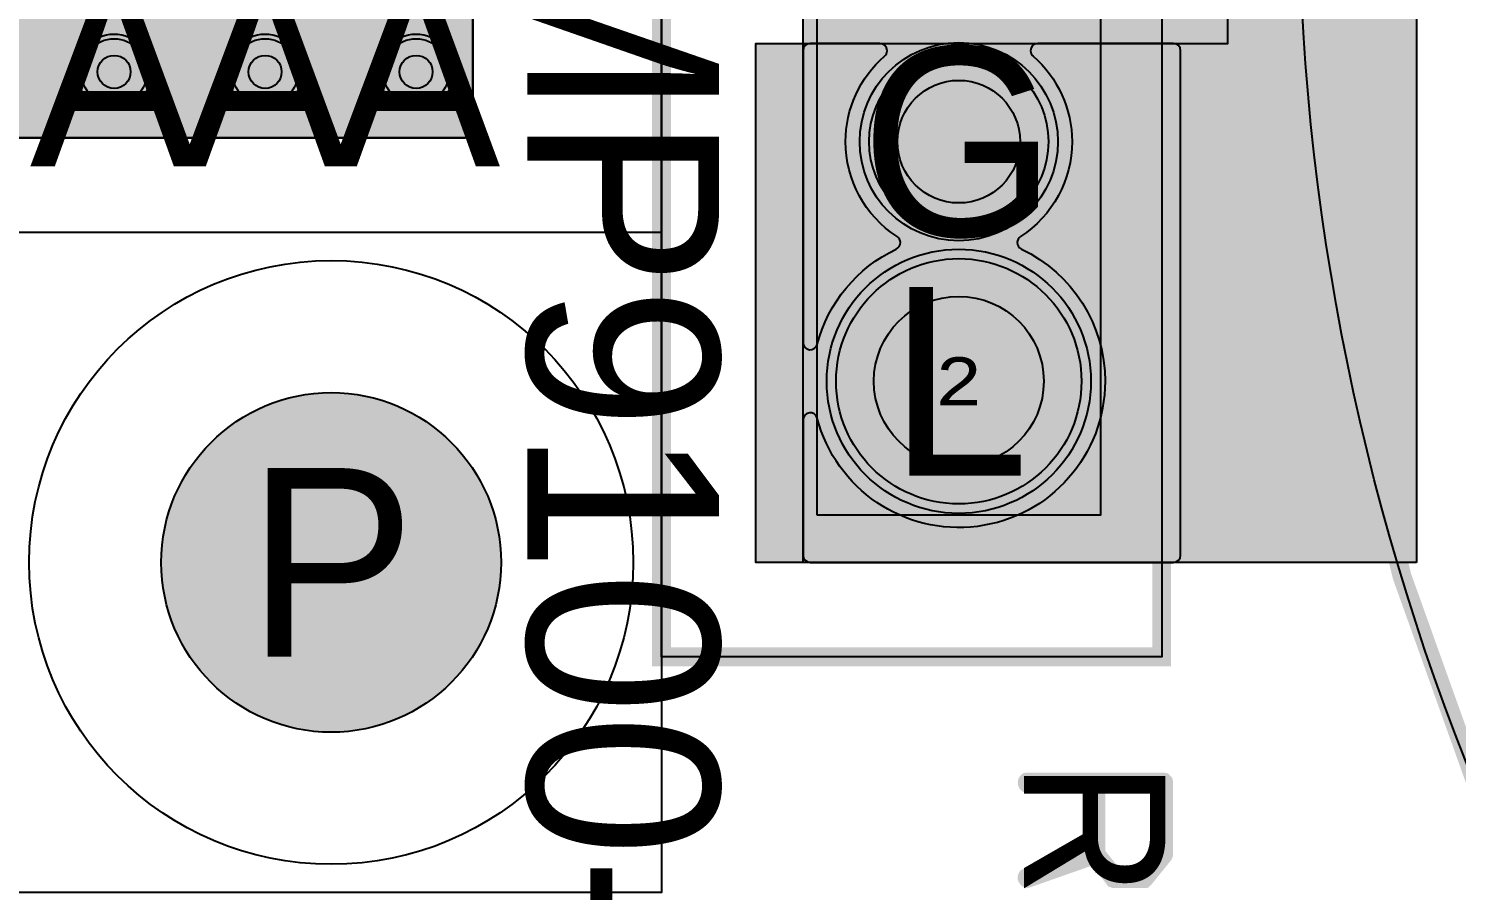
# Model space of a CAD drawing. Extents: x -28 to 199, y -61 to 255.
# Drawn here: x 104.79 to 119.92, y 17.02 to 26.16 of the extents above; entities that cross this region are included whole.
import ezdxf
from ezdxf.enums import TextEntityAlignment as Align

# ---------------------------------------------------------------- set-up
doc = ezdxf.new("R2010")
doc.units = 0
doc.header["$MEASUREMENT"] = 0
for name, color, linetype in [('ASSEMBLY_OUTLINES_TOP', 102, 'CONTINUOUS'), ('ASSEMBLY_PART_NUMBERS_TOP', 102, 'CONTINUOUS'), ('DRILL_DRAWING', 21, 'CONTINUOUS'), ('GENERATED_SILKSCREEN_TOP', 140, 'CONTINUOUS'), ('MOUNTING_HOLE_PADS_LAYER14', 150, 'CONTINUOUS'), ('MOUNTING_HOLE_PADS_LAYER17', 10, 'CONTINUOUS'), ('MOUNTING_HOLE_PADS_LAYER_2', 230, 'CONTINUOUS'), ('MOUNTING_HOLE_PADS_LAYER_3', 81, 'CONTINUOUS'), ('MOUNTING_HOLES_LAYER_2', 42, 'CONTINUOUS'), ('MOUNTING_HOLES_LAYER_3', 42, 'CONTINUOUS'), ('MOUNTING_HOLES_LAYER_BOT21', 42, 'CONTINUOUS'), ('MOUNTING_HOLES_LAYER_TOP', 42, 'CONTINUOUS'), ('PART_HOLES_LAYER_2', 30, 'CONTINUOUS'), ('PART_HOLES_LAYER_3', 30, 'CONTINUOUS'), ('PART_HOLES_LAYER_BOTTOM', 30, 'CONTINUOUS'), ('PART_HOLES_LAYER_TOP', 30, 'CONTINUOUS'), ('PART_PADS_LAYER_2', 230, 'CONTINUOUS'), ('PART_PADS_LAYER_3', 81, 'CONTINUOUS'), ('PART_PADS_LAYER_BOTTOM', 10, 'CONTINUOUS'), ('PART_PADS_LAYER_TOP', 150, 'CONTINUOUS'), ('PIN_NUMBERS_BTM', 8, 'CONTINUOUS'), ('PIN_NUMBERS_TOP', 8, 'CONTINUOUS'), ('PLACEMENT_OUTLINES_TOP', 130, 'CONTINUOUS'), ('PLANE_DATA_LAYER_2', 230, 'CONTINUOUS'), ('PLANE_DATA_LAYER_3', 81, 'CONTINUOUS'), ('PLANE_DATA_LAYER_BOTTOM', 10, 'CONTINUOUS'), ('PLANE_DATA_LAYER_TOP', 150, 'CONTINUOUS'), ('PLANE_SHAPES_LAYER_2', 230, 'CONTINUOUS'), ('PLANE_SHAPES_LAYER_3', 81, 'CONTINUOUS'), ('PLANE_SHAPES_LAYER_BOTTOM', 10, 'CONTINUOUS'), ('PLANE_SHAPES_LAYER_TOP', 150, 'CONTINUOUS'), ('SILKSCREEN_OUTLINES_TOP', 150, 'CONTINUOUS'), ('SILKSCREEN_REF_DES_TOP', 150, 'CONTINUOUS'), ('SOLDERMASK_PADS_BTM', 12, 'CONTINUOUS'), ('SOLDERMASK_PADS_TOP', 180, 'CONTINUOUS'), ('VIA_HOLES_LAYER_2', 30, 'CONTINUOUS'), ('VIA_HOLES_LAYER_3', 30, 'CONTINUOUS'), ('VIA_HOLES_LAYER_BOTTOM', 30, 'CONTINUOUS'), ('VIA_HOLES_LAYER_TOP', 30, 'CONTINUOUS'), ('VIA_PADS_LAYER_2', 230, 'CONTINUOUS'), ('VIA_PADS_LAYER_3', 81, 'CONTINUOUS'), ('VIA_PADS_LAYER_BOTTOM', 10, 'CONTINUOUS'), ('VIA_PADS_LAYER_TOP', 150, 'CONTINUOUS')]:
    doc.layers.add(name, color=color, linetype=linetype)
doc.styles.add('COURIER_NEW', font='COUR.TTF')
doc.styles.add('VERIBEST_GERBER_0', font='txt')

msp = doc.modelspace()

# ---------------------------------------------------------------- hatches: boundary and pattern name
at = {"layer": 'MOUNTING_HOLES_LAYER_2'}
h = msp.add_hatch(color=256, dxfattribs=at)
edge = h.paths.add_edge_path()
edge.add_arc((114.65, 24.96), 0.65, 0, 360)
h = msp.add_hatch(color=256, dxfattribs=at)
edge = h.paths.add_edge_path()
edge.add_arc((108, 20.5), 1.8, 0, 360)
at = {"layer": 'MOUNTING_HOLES_LAYER_3'}
h = msp.add_hatch(color=256, dxfattribs=at)
edge = h.paths.add_edge_path()
edge.add_arc((114.65, 24.96), 0.65, 0, 360)
h = msp.add_hatch(color=256, dxfattribs=at)
edge = h.paths.add_edge_path()
edge.add_arc((108, 20.5), 1.8, 0, 360)
at = {"layer": 'MOUNTING_HOLES_LAYER_BOT21'}
h = msp.add_hatch(color=256, dxfattribs=at)
edge = h.paths.add_edge_path()
edge.add_arc((114.65, 24.96), 0.65, 0, 360)
h = msp.add_hatch(color=256, dxfattribs=at)
edge = h.paths.add_edge_path()
edge.add_arc((108, 20.5), 1.8, 0, 360)
at = {"layer": 'MOUNTING_HOLES_LAYER_TOP'}
h = msp.add_hatch(color=256, dxfattribs=at)
edge = h.paths.add_edge_path()
edge.add_arc((114.65, 24.96), 0.65, 0, 360)
h = msp.add_hatch(color=256, dxfattribs=at)
edge = h.paths.add_edge_path()
edge.add_arc((108, 20.5), 1.8, 0, 360)
at = {"layer": 'PART_HOLES_LAYER_2'}
h = msp.add_hatch(color=256, dxfattribs=at)
edge = h.paths.add_edge_path()
edge.add_arc((114.65, 22.42), 0.9, 0, 360)
at = {"layer": 'PART_HOLES_LAYER_3'}
h = msp.add_hatch(color=256, dxfattribs=at)
edge = h.paths.add_edge_path()
edge.add_arc((114.65, 22.42), 0.9, 0, 360)
at = {"layer": 'PART_HOLES_LAYER_BOTTOM'}
h = msp.add_hatch(color=256, dxfattribs=at)
edge = h.paths.add_edge_path()
edge.add_arc((114.65, 22.42), 0.9, 0, 360)
at = {"layer": 'PART_HOLES_LAYER_TOP'}
h = msp.add_hatch(color=256, dxfattribs=at)
edge = h.paths.add_edge_path()
edge.add_arc((114.65, 22.42), 0.9, 0, 360)
at = {"layer": 'PLANE_DATA_LAYER_2'}
h = msp.add_hatch(color=256, dxfattribs=at)
h.paths.add_polyline_path([(119.5, 20.5762, -0.41421356), (119.4238, 20.5), (112.5762, 20.5, -0.41421356), (112.5, 20.5762), (112.5, 25.9238, -0.41421356), (112.5762, 26), (113.81347, 26, -0.69400656), (113.86342, 25.86625, 0.47123503), (113.90926, 24.01591, -0.23032383), (113.93842, 23.95596, -0.2813093), (113.897, 23.88816, 0.2813097), (113, 22.42, 1), (116.3, 22.42, 0.2813097), (115.403, 23.88816, -0.2813093), (115.36158, 23.95596, -0.23032383), (115.39074, 24.01591, 0.47123502), (115.43658, 25.86625, -0.69400656), (115.48653, 26), (117.5, 26), (117.5, 39.5), (111.5762, 39.5, -0.41421356), (111.5, 39.5762), (111.5, 45.4238, -0.41421356), (111.5762, 45.5), (117.5, 45.5), (117.5, 54.5), (110.5762, 54.5, -0.41421356), (110.5, 54.5762), (110.5, 69.9238, -0.41421356), (110.5762, 70), (117, 70), (117, 73.5), (116.0762, 73.5, -0.41421356), (116, 73.5762), (116, 73.78499, -0.40185227), (116.07297, 73.86112, 0.91416665), (116.19053, 76.34831, -0.37467047), (116.12473, 76.4238, -0.41421356), (116.20093, 76.5), (118.9238, 76.5, -0.41421356), (119, 76.4238), (119, 68.0762, -0.41421356), (118.9238, 68), (112, 68), (112, 57), (119.4238, 57, -0.41421356), (119.5, 56.9238)], flags=0)
h.paths.add_polyline_path([(113, 41.42, 1), (116.3, 41.42, 0.2813097), (115.403, 42.88816, -0.2813093), (115.36158, 42.95596, -0.23032383), (115.39074, 43.01591, 2.89452841), (113.90926, 43.01591, -0.23032383), (113.93842, 42.95596, -0.2813093), (113.897, 42.88816, 0.2813097)], flags=0)
msp.add_hatch(color=256, dxfattribs=at).paths.add_polyline_path([(121, 14.9238, 0.41421356), (120.9238, 15), (103.50001, 15, -0.41421356), (103.5, 15.00001), (103.5, 24.99999, -0.41421356), (103.50001, 25), (109.4238, 25, 0.41421356), (109.5, 25.0762), (109.5, 31.4238, 0.41421356), (109.4238, 31.5), (95.0762, 31.5, 0.41421356), (95, 31.4238), (95, 25.0762, 0.41421356), (95.0762, 25), (100.99999, 25, -0.41421356), (101, 24.99999), (101, 11.5762, 0.41421356), (101.0762, 11.5), (106.99999, 11.5, -0.41421356), (107, 11.49999), (107, 6.36725, 0.7831157), (107.14364, 6.33179, -0.6540392), (109.42818, 6.16761, 0.70651223), (109.57182, 6.16761, -0.70650779), (111.92818, 6.16761, 0.70651223), (112.07182, 6.16761, -0.84269739), (114.5, 5.75, -0.84269739), (112.07182, 5.33239, 0.70651223), (111.92818, 5.33239, -0.70650779), (109.57182, 5.33239, 0.70651223), (109.42818, 5.33239, -0.6540392), (107.14364, 5.16821, 0.7831157), (107, 5.13275), (107, 3.0762, 0.41421356), (107.0762, 3), (120.9238, 3, 0.41421356), (121, 3.0762)], flags=0)
for points in [[(114.65, 24.96), (115.72058, 25.65466)], [(114.65, 24.96), (113.62728, 24.19663)], [(114.65, 24.96), (115.62045, 24.13119)], [(114.65, 22.42), (113.42939, 23.64061)], [(114.65, 22.42), (115.87061, 23.64061)], [(114.65, 22.42), (113.42939, 21.19939)], [(114.65, 22.42), (115.87061, 21.19939)]]:
    msp.add_hatch(color=256, dxfattribs=at).paths.add_polyline_path(points, is_closed=False, flags=0)
at = {"layer": 'PLANE_DATA_LAYER_3'}
h = msp.add_hatch(color=256, dxfattribs=at)
h.paths.add_polyline_path([(119.5, 20.5762, -0.41421356), (119.4238, 20.5), (113.0762, 20.5, -0.41421356), (113, 20.5762), (113, 21.71083, -0.80793649), (113.14567, 21.74214, 0.8079306), (116.3, 22.42, 0.2813097), (115.403, 23.88816, -0.2813093), (115.36158, 23.95596, -0.23032383), (115.39074, 24.01591, 2.89452841), (113.90926, 24.01591, -0.23032383), (113.93842, 23.95596, -0.2813093), (113.897, 23.88816, 0.16999237), (113.14567, 23.09786, -0.80793649), (113, 23.12917), (113, 26.9238, -0.41421356), (113.0762, 27), (117.5, 27), (117.5, 39.5), (111.5762, 39.5, -0.41421356), (111.5, 39.5762), (111.5, 45.4238, -0.41421356), (111.5762, 45.5), (117.5, 45.5), (117.5, 54.5), (110.5762, 54.5, -0.41421356), (110.5, 54.5762), (110.5, 69.9238, -0.41421356), (110.5762, 70), (117, 70), (117, 73.5), (116.0762, 73.5, -0.41421356), (116, 73.5762), (116, 73.78499, -0.40185227), (116.07297, 73.86112, 0.91416665), (116.19053, 76.34831, -0.37467047), (116.12473, 76.4238, -0.41421356), (116.20093, 76.5), (118.9238, 76.5, -0.41421356), (119, 76.4238), (119, 68.0762, -0.41421356), (118.9238, 68), (112, 68), (112, 57), (119.4238, 57, -0.41421356), (119.5, 56.9238)], flags=0)
h.paths.add_polyline_path([(113, 41.42, 1), (116.3, 41.42, 0.2813097), (115.403, 42.88816, -0.2813093), (115.36158, 42.95596, -0.23032383), (115.39074, 43.01591, 2.89452841), (113.90926, 43.01591, -0.23032383), (113.93842, 42.95596, -0.2813093), (113.897, 42.88816, 0.2813097)], flags=0)
msp.add_hatch(color=256, dxfattribs=at).paths.add_polyline_path([(121, 14.9238, 0.41421356), (120.9238, 15), (103.50001, 15, -0.41421356), (103.5, 15.00001), (103.5, 24.99999, -0.41421356), (103.50001, 25), (109.4238, 25, 0.41421356), (109.5, 25.0762), (109.5, 31.4238, 0.41421356), (109.4238, 31.5), (95.0762, 31.5, 0.41421356), (95, 31.4238), (95, 25.0762, 0.41421356), (95.0762, 25), (100.99999, 25, -0.41421356), (101, 24.99999), (101, 11.5762, 0.41421356), (101.0762, 11.5), (106.99999, 11.5, -0.41421356), (107, 11.49999), (107, 6.36725, 0.7831157), (107.14364, 6.33179, -0.6540392), (109.42818, 6.16761, 0.70651223), (109.57182, 6.16761, -0.70650779), (111.92818, 6.16761, 0.70651223), (112.07182, 6.16761, -0.84269739), (114.5, 5.75, -0.84269739), (112.07182, 5.33239, 0.70651223), (111.92818, 5.33239, -0.70650779), (109.57182, 5.33239, 0.70651223), (109.42818, 5.33239, -0.6540392), (107.14364, 5.16821, 0.7831157), (107, 5.13275), (107, 3.0762, 0.41421356), (107.0762, 3), (120.9238, 3, 0.41421356), (121, 3.0762)], flags=0)
for points in [[(114.65, 24.96), (113.74759, 25.86241)], [(114.65, 24.96), (115.55241, 25.86241)], [(114.65, 24.96), (113.65289, 24.16347)], [(114.65, 24.96), (115.64711, 24.16347)], [(114.65, 22.42), (113.47693, 23.68636)], [(114.65, 22.42), (115.87061, 23.64061)], [(114.65, 22.42), (113.47693, 21.15364)], [(114.65, 22.42), (115.87061, 21.19939)]]:
    msp.add_hatch(color=256, dxfattribs=at).paths.add_polyline_path(points, is_closed=False, flags=0)
at = {"layer": 'PLANE_DATA_LAYER_BOTTOM'}
h = msp.add_hatch(color=256, dxfattribs=at)
h.paths.add_polyline_path([(169.5, 10.5762, -0.41421356), (169.4238, 10.5), (159.50001, 10.5, 0.41421356), (159.5, 10.49999), (159.5, 0.7112, -0.41421356), (159.4238, 0.635), (134.0762, 0.635, -0.41421356), (134, 0.7112), (134, 5.99999, 0.41421356), (133.99999, 6), (127.50001, 6, 0.41421356), (127.5, 5.99999), (127.5, 3.0762, -0.41421356), (127.4238, 3), (107.0762, 3, -0.41421356), (107, 3.0762), (107, 5.13275, -0.7831157), (107.14364, 5.16821, 0.6540392), (109.42818, 5.33239, -0.70651223), (109.57182, 5.33239, 0.70650779), (111.92818, 5.33239, -0.70651223), (112.07182, 5.33239, 5.81449095), (112.07182, 6.16761, -0.70651223), (111.92818, 6.16761, 0.70650779), (109.57182, 6.16761, -0.70651223), (109.42818, 6.16761, 0.6540392), (107.14364, 6.33179, -0.7831157), (107, 6.36725), (107, 11.49999, 0.41421356), (106.99999, 11.5), (101.0762, 11.5, -0.41421356), (101, 11.5762), (101, 24.99999, 0.41421356), (100.99999, 25), (95.0762, 25, -0.41421356), (95, 25.0762), (95, 31.4238, -0.41421356), (95.0762, 31.5), (109.4238, 31.5, -0.41421356), (109.5, 31.4238), (109.5, 25.0762, -0.41421356), (109.4238, 25), (103.50001, 25, 0.41421356), (103.5, 24.99999), (103.5, 15.00001, 0.41421356), (103.50001, 15), (120.9238, 15, -0.41421356), (121, 14.9238), (121, 8.50001, 0.41421356), (121.00001, 8.5), (145.49999, 8.5, 0.41421356), (145.5, 8.50001), (145.5, 16.43711, -0.22944129), (145.52896, 16.4969, 0.22944353), (145.7, 16.85), (145.7, 19.15, 0.22944353), (145.52896, 19.5031, -0.22944129), (145.5, 19.56289), (145.5, 22.9238, -0.41421356), (145.5762, 23), (148.03159, 23, -0.75719478), (148.07136, 22.85881, 1.70670392), (150.05, 21.75), (150.05, 21.75, 0.3457374), (149.05814, 23.01295, -0.34573566), (149, 23.08698), (149, 27.4238, -0.41421356), (149.0762, 27.5), (169.4238, 27.5, -0.41421356), (169.5, 27.4238)], flags=0)
h.paths.add_polyline_path([(108.25, 26.075, 0.41421356), (109, 26.825), (109, 29.825, 0.41421356), (108.25, 30.575), (96.25, 30.575, 0.41421356), (95.5, 29.825), (95.5, 26.825, 0.41421356), (96.25, 26.075)], flags=0)
h.paths.add_polyline_path([(150.6, 12.75, -1), (153.9, 12.75, -1)], flags=0)
h.paths.add_polyline_path([(153.56655, 18.31621, 3.77658423), (151.93345, 18.31621, -0.58129123), (151.93345, 18.18379, 3.77658423), (153.56655, 18.18379, -0.58129123)], flags=0)
h.paths.add_polyline_path([(155.1, 2.75, -1), (158.4, 2.75, -1)], flags=0)
h.paths.add_polyline_path([(155.1, 12.75, -1), (158.4, 12.75, -1)], flags=0)
for points in [[(117, 25.9238, 0.41421356), (116.9238, 26), (115.48653, 26, 0.41421356), (115.41033, 25.9238, 0.21732053), (115.43658, 25.86625, -0.21732145), (115.85, 24.96, -0.25386044), (115.30397, 23.95386, 0.25386118), (115.2693, 23.88997, 0.2899551), (115.31291, 23.82109, -0.28995602), (116.2, 22.42), (116.2, 22.42, -0.8801885), (113.14995, 22.0297, 0.88019918), (113, 22.01052), (113, 22.01051), (113, 20.5762, 0.41421356), (113.0762, 20.5), (116.9238, 20.5, 0.41421356), (117, 20.5762)], [(114.0307, 23.88997, 0.25386118), (113.99603, 23.95386, -0.25386044), (113.45, 24.96, -0.21732145), (113.86342, 25.86625, 0.21732053), (113.88967, 25.9238, 0.41421356), (113.81347, 26), (113.0762, 26, 0.41421356), (113, 25.9238), (113, 22.82949), (113, 22.82948, 0.88019918), (113.14995, 22.8103, -0.22212935), (113.98709, 23.82109, 0.2899551)]]:
    msp.add_hatch(color=256, dxfattribs=at).paths.add_polyline_path(points, flags=0)
for points in [[(114.65, 24.96), (115.73303, 25.63507)], [(114.65, 24.96), (113.64135, 24.17814)], [(114.65, 24.96), (115.57379, 24.07949)], [(114.65, 22.42), (113.5001, 23.5699)], [(114.65, 22.42), (115.7999, 23.5699)], [(114.65, 22.42), (113.5001, 21.2701)], [(114.65, 22.42), (115.7999, 21.2701)]]:
    msp.add_hatch(color=256, dxfattribs=at).paths.add_polyline_path(points, is_closed=False, flags=0)
at = {"layer": 'PLANE_DATA_LAYER_TOP'}
h = msp.add_hatch(color=256, dxfattribs=at)
h.paths.add_polyline_path([(119.5, 20.5762, -0.41421356), (119.4238, 20.5), (113.0762, 20.5, -0.41421356), (113, 20.5762), (113, 22.01052, -0.88019918), (113.14995, 22.0297, 0.8801885), (116.2, 22.42), (116.2, 22.42, 0.28995602), (115.31291, 23.82109, -0.58702833), (115.30397, 23.95386, 3.37344813), (113.99603, 23.95386, -0.58702885), (113.98709, 23.82109, 0.22212935), (113.14995, 22.8103, -0.88019918), (113, 22.82948), (113, 26.9238, -0.41421356), (113.0762, 27), (117.5, 27), (117.5, 39.5), (111.5762, 39.5, -0.41421356), (111.5, 39.5762), (111.5, 45.4238, -0.41421356), (111.5762, 45.5), (117.5, 45.5), (117.5, 54.5), (110.5762, 54.5, -0.41421356), (110.5, 54.5762), (110.5, 69.9238, -0.41421356), (110.5762, 70), (117, 70), (117, 73.5), (116.0762, 73.5, -0.41421356), (116, 73.5762), (116, 73.78499, -0.40185227), (116.07297, 73.86112, 0.91416665), (116.19053, 76.34831, -0.37467047), (116.12473, 76.4238, -0.41421356), (116.20093, 76.5), (118.9238, 76.5, -0.41421356), (119, 76.4238), (119, 68.0762, -0.41421356), (118.9238, 68), (112, 68), (112, 57), (119.4238, 57, -0.41421356), (119.5, 56.9238)], flags=0)
h.paths.add_polyline_path([(113.1, 41.42, 1), (116.2, 41.42), (116.2, 41.42, 0.28995602), (115.31291, 42.82109, -0.58702833), (115.30397, 42.95386, 3.37344813), (113.99603, 42.95386, -0.58702885), (113.98709, 42.82109, 0.28995602), (113.1, 41.42)], flags=0)
msp.add_hatch(color=256, dxfattribs=at).paths.add_polyline_path([(121, 14.9238, 0.41421356), (120.9238, 15), (103.50001, 15, -0.41421356), (103.5, 15.00001), (103.5, 24.99999, -0.41421356), (103.50001, 25), (109.4238, 25, 0.41421356), (109.5, 25.0762), (109.5, 31.4238, 0.41421356), (109.4238, 31.5), (95.0762, 31.5, 0.41421356), (95, 31.4238), (95, 25.0762, 0.41421356), (95.0762, 25), (100.99999, 25, -0.41421356), (101, 24.99999), (101, 11.5762, 0.41421356), (101.0762, 11.5), (106.99999, 11.5, -0.41421356), (107, 11.49999), (107, 6.36725, 0.7831157), (107.14364, 6.33179, -0.6540392), (109.42818, 6.16761, 0.70651223), (109.57182, 6.16761, -0.70650779), (111.92818, 6.16761, 0.70651223), (112.07182, 6.16761, -0.84269739), (114.5, 5.75, -0.278556), (113.83179, 4.64364, 0.27855431), (113.79105, 4.5762, 0.41421356), (113.86725, 4.5), (120.9238, 4.5, 0.41421356), (121, 4.5762)], flags=0)
for points in [[(114.65, 24.96), (113.74759, 25.86241)], [(114.65, 24.96), (115.55241, 25.86241)], [(114.65, 24.96), (113.68251, 24.12774)], [(114.65, 24.96), (115.61749, 24.12774)], [(114.65, 22.42), (113.5001, 23.5699)], [(114.65, 22.42), (115.7999, 23.5699)], [(114.65, 22.42), (113.5001, 21.2701)], [(114.65, 22.42), (115.7999, 21.2701)]]:
    msp.add_hatch(color=256, dxfattribs=at).paths.add_polyline_path(points, is_closed=False, flags=0)
at = {"layer": 'PLANE_SHAPES_LAYER_2'}
for points in [[(119.5, 20.5), (112.5, 20.5), (112.5, 26), (117.5, 26), (117.5, 39.5), (111.5, 39.5), (111.5, 45.5), (117.5, 45.5), (117.5, 54.5), (110.5, 54.5), (110.5, 70), (117, 70), (117, 73.5), (116, 73.5), (116, 76.5), (119, 76.5), (119, 68), (112, 68), (112, 57), (119.5, 57)], [(121, 3), (107, 3), (107, 11.5), (101, 11.5), (101, 25), (95, 25), (95, 31.5), (109.5, 31.5), (109.5, 25), (103.5, 25), (103.5, 15), (121, 15)]]:
    msp.add_hatch(color=256, dxfattribs=at).paths.add_polyline_path(points, flags=0)
at = {"layer": 'PLANE_SHAPES_LAYER_3'}
for points in [[(119.5, 20.5), (113, 20.5), (113, 27), (117.5, 27), (117.5, 39.5), (111.5, 39.5), (111.5, 45.5), (117.5, 45.5), (117.5, 54.5), (110.5, 54.5), (110.5, 70), (117, 70), (117, 73.5), (116, 73.5), (116, 76.5), (119, 76.5), (119, 68), (112, 68), (112, 57), (119.5, 57)], [(121, 3), (107, 3), (107, 11.5), (101, 11.5), (101, 25), (95, 25), (95, 31.5), (109.5, 31.5), (109.5, 25), (103.5, 25), (103.5, 15), (121, 15)]]:
    msp.add_hatch(color=256, dxfattribs=at).paths.add_polyline_path(points, flags=0)
at = {"layer": 'PLANE_SHAPES_LAYER_BOTTOM'}
msp.add_hatch(color=256, dxfattribs=at).paths.add_polyline_path([(121, 8.5), (107, 8.5), (107, 11.5), (101, 11.5), (101, 25), (95, 25), (95, 31.5), (109.5, 31.5), (109.5, 25), (103.5, 25), (103.5, 15), (121, 15)], flags=0)
at = {"layer": 'PLANE_SHAPES_LAYER_TOP'}
for points in [[(119.5, 20.5), (113, 20.5), (113, 27), (117.5, 27), (117.5, 39.5), (111.5, 39.5), (111.5, 45.5), (117.5, 45.5), (117.5, 54.5), (110.5, 54.5), (110.5, 70), (117, 70), (117, 73.5), (116, 73.5), (116, 76.5), (119, 76.5), (119, 68), (112, 68), (112, 57), (119.5, 57)], [(121, 4.5), (107, 4.5), (107, 11.5), (101, 11.5), (101, 25), (95, 25), (95, 31.5), (109.5, 31.5), (109.5, 25), (103.5, 25), (103.5, 15), (121, 15)]]:
    msp.add_hatch(color=256, dxfattribs=at).paths.add_polyline_path(points, flags=0)
at = {"layer": 'VIA_HOLES_LAYER_2'}
h = msp.add_hatch(color=256, dxfattribs=at)
edge = h.paths.add_edge_path()
edge.add_arc((105.7, 25.7), 0.175, 0, 360)
h = msp.add_hatch(color=256, dxfattribs=at)
edge = h.paths.add_edge_path()
edge.add_arc((107.3, 25.7), 0.175, 0, 360)
h = msp.add_hatch(color=256, dxfattribs=at)
edge = h.paths.add_edge_path()
edge.add_arc((108.9, 25.7), 0.175, 0, 360)
at = {"layer": 'VIA_HOLES_LAYER_3'}
h = msp.add_hatch(color=256, dxfattribs=at)
edge = h.paths.add_edge_path()
edge.add_arc((105.7, 25.7), 0.175, 0, 360)
h = msp.add_hatch(color=256, dxfattribs=at)
edge = h.paths.add_edge_path()
edge.add_arc((107.3, 25.7), 0.175, 0, 360)
h = msp.add_hatch(color=256, dxfattribs=at)
edge = h.paths.add_edge_path()
edge.add_arc((108.9, 25.7), 0.175, 0, 360)
at = {"layer": 'VIA_HOLES_LAYER_BOTTOM'}
h = msp.add_hatch(color=256, dxfattribs=at)
edge = h.paths.add_edge_path()
edge.add_arc((105.7, 25.7), 0.175, 0, 360)
h = msp.add_hatch(color=256, dxfattribs=at)
edge = h.paths.add_edge_path()
edge.add_arc((107.3, 25.7), 0.175, 0, 360)
h = msp.add_hatch(color=256, dxfattribs=at)
edge = h.paths.add_edge_path()
edge.add_arc((108.9, 25.7), 0.175, 0, 360)
at = {"layer": 'VIA_HOLES_LAYER_TOP'}
h = msp.add_hatch(color=256, dxfattribs=at)
edge = h.paths.add_edge_path()
edge.add_arc((105.7, 25.7), 0.175, 0, 360)
h = msp.add_hatch(color=256, dxfattribs=at)
edge = h.paths.add_edge_path()
edge.add_arc((107.3, 25.7), 0.175, 0, 360)
h = msp.add_hatch(color=256, dxfattribs=at)
edge = h.paths.add_edge_path()
edge.add_arc((108.9, 25.7), 0.175, 0, 360)

# ---------------------------------------------------------------- linework, layer by layer
at = {"layer": 'ASSEMBLY_OUTLINES_TOP'}
for points in [[(26.5, 17), (26.5, 102), (111.5, 102), (111.5, 17)], [(104.5, 17), (104.5, 24), (111.5, 24), (111.5, 17)]]:
    msp.add_lwpolyline(points, close=True, dxfattribs=at)
at = {"layer": 'ASSEMBLY_OUTLINES_TOP', "const_width": 0.2}
msp.add_lwpolyline([(118.25, 27.75, -1), (169.25, 27.75, -1)], format="xyb", close=True, dxfattribs=at)
msp.add_lwpolyline([(111.5, 19.5), (111.5, 35.5), (116.8, 35.5), (116.8, 19.5)], close=True, dxfattribs=at)
at = {"layer": 'GENERATED_SILKSCREEN_TOP', "const_width": 0.15}
msp.add_lwpolyline([(118.25, 27.75, -1), (169.25, 27.75, -1)], format="xyb", close=True, dxfattribs=at)
msp.add_lwpolyline([(111.5, 19.5), (111.5, 35.5), (116.8, 35.5), (116.8, 19.5)], close=True, dxfattribs=at)
for points in [[(116.276, 17.13475), (116.279, 17.13025), (116.2865, 17.12875), (116.294, 17.12425), (116.3015, 17.12425), (116.6105, 17.12425), (116.618, 17.12425), (116.6225, 17.12875), (116.627, 17.12875), (116.6285, 17.13025), (116.63, 17.13175), (116.6345, 17.13475), (116.84, 17.38975), (116.843, 17.39725), (116.8445, 17.40175), (116.846, 17.40925), (116.846, 18.16525), (116.843, 18.17875), (116.8355, 18.18625), (116.828, 18.19525), (116.816, 18.19825), (115.376, 18.19825), (115.364, 18.19525), (115.3565, 18.18775), (115.352, 18.17875), (115.3505, 18.16825), (115.352, 18.15625), (115.3565, 18.14575), (115.364, 18.13825), (115.376, 18.13525), (116.066, 18.13525), (116.066, 17.43025), (115.367, 17.18425), (115.3565, 17.17825), (115.3505, 17.16775), (115.349, 17.15575), (115.352, 17.14675), (115.358, 17.13775), (115.3655, 17.13025), (115.3745, 17.12575), (115.3865, 17.12875), (116.0855, 17.37475), (116.276, 17.13475)], [(116.7845, 18.13525), (116.7845, 17.41675), (116.5955, 17.18425), (116.3165, 17.18425), (116.126, 17.41675), (116.126, 18.13525), (116.7845, 18.13525)]]:
    msp.add_lwpolyline(points, dxfattribs=at)
at = {"layer": 'MOUNTING_HOLE_PADS_LAYER14'}
for centre, radius in [((114.65, 24.96), 0.95), ((108, 20.5), 3.2)]:
    msp.add_circle(centre, radius, dxfattribs=at)
at = {"layer": 'MOUNTING_HOLE_PADS_LAYER17'}
for centre, radius in [((114.65, 24.96), 0.95), ((108, 20.5), 3.2)]:
    msp.add_circle(centre, radius, dxfattribs=at)
at = {"layer": 'MOUNTING_HOLE_PADS_LAYER_2'}
for centre, radius in [((114.65, 24.96), 0.95), ((108, 20.5), 3.2)]:
    msp.add_circle(centre, radius, dxfattribs=at)
at = {"layer": 'MOUNTING_HOLE_PADS_LAYER_3'}
for centre, radius in [((114.65, 24.96), 0.95), ((108, 20.5), 3.2)]:
    msp.add_circle(centre, radius, dxfattribs=at)
at = {"layer": 'MOUNTING_HOLES_LAYER_2'}
for centre, radius in [((114.65, 24.96), 0.65), ((108, 20.5), 1.8)]:
    msp.add_circle(centre, radius, dxfattribs=at)
at = {"layer": 'MOUNTING_HOLES_LAYER_3'}
for centre, radius in [((114.65, 24.96), 0.65), ((108, 20.5), 1.8)]:
    msp.add_circle(centre, radius, dxfattribs=at)
at = {"layer": 'MOUNTING_HOLES_LAYER_BOT21'}
for centre, radius in [((114.65, 24.96), 0.65), ((108, 20.5), 1.8)]:
    msp.add_circle(centre, radius, dxfattribs=at)
at = {"layer": 'MOUNTING_HOLES_LAYER_TOP'}
for centre, radius in [((114.65, 24.96), 0.65), ((108, 20.5), 1.8)]:
    msp.add_circle(centre, radius, dxfattribs=at)
at = {"layer": 'PART_HOLES_LAYER_2'}
msp.add_circle((114.65, 22.42), 0.9, dxfattribs=at)
at = {"layer": 'PART_HOLES_LAYER_3'}
msp.add_circle((114.65, 22.42), 0.9, dxfattribs=at)
at = {"layer": 'PART_HOLES_LAYER_BOTTOM'}
msp.add_circle((114.65, 22.42), 0.9, dxfattribs=at)
at = {"layer": 'PART_HOLES_LAYER_TOP'}
msp.add_circle((114.65, 22.42), 0.9, dxfattribs=at)
at = {"layer": 'PART_PADS_LAYER_2'}
msp.add_circle((114.65, 22.42), 1.4, dxfattribs=at)
at = {"layer": 'PART_PADS_LAYER_3'}
msp.add_circle((114.65, 22.42), 1.4, dxfattribs=at)
at = {"layer": 'PART_PADS_LAYER_BOTTOM'}
msp.add_circle((114.65, 22.42), 1.3, dxfattribs=at)
at = {"layer": 'PART_PADS_LAYER_TOP'}
msp.add_circle((114.65, 22.42), 1.3, dxfattribs=at)
at = {"layer": 'PLACEMENT_OUTLINES_TOP'}
msp.add_lwpolyline([(113.15, 21), (113.15, 34), (116.15, 34), (116.15, 21)], close=True, dxfattribs=at)
msp.add_circle((143.75, 27.75), 25.5, dxfattribs=at)
at = {"layer": 'PLANE_DATA_LAYER_2'}
msp.add_lwpolyline([(103.5, 15.00001), (103.5, 24.99999, -0.41421356), (103.50001, 25), (109.4238, 25, 0.41421356), (109.5, 25.0762), (109.5, 31.4238, 0.41421356), (109.4238, 31.5), (95.0762, 31.5, 0.41421356), (95, 31.4238), (95, 25.0762, 0.41421356), (95.0762, 25), (100.99999, 25, -0.41421356), (101, 24.99999), (101, 11.5762, 0.41421356)], format="xyb", dxfattribs=at)
at = {"layer": 'PLANE_DATA_LAYER_2', "const_width": 0.5}
for points in [[(114.65, 24.96), (115.72058, 25.65466)], [(114.65, 24.96), (113.62728, 24.19663)], [(114.65, 24.96), (115.62045, 24.13119)], [(114.65, 22.42), (113.42939, 23.64061)], [(114.65, 22.42), (115.87061, 23.64061)], [(114.65, 22.42), (113.42939, 21.19939)], [(114.65, 22.42), (115.87061, 21.19939)]]:
    msp.add_lwpolyline(points, dxfattribs=at)
at = {"layer": 'PLANE_DATA_LAYER_3'}
msp.add_lwpolyline([(103.5, 15.00001), (103.5, 24.99999, -0.41421356), (103.50001, 25), (109.4238, 25, 0.41421356), (109.5, 25.0762), (109.5, 31.4238, 0.41421356), (109.4238, 31.5), (95.0762, 31.5, 0.41421356), (95, 31.4238), (95, 25.0762, 0.41421356), (95.0762, 25), (100.99999, 25, -0.41421356), (101, 24.99999), (101, 11.5762, 0.41421356)], format="xyb", dxfattribs=at)
at = {"layer": 'PLANE_DATA_LAYER_3', "const_width": 0.5}
for points in [[(114.65, 24.96), (113.74759, 25.86241)], [(114.65, 24.96), (115.55241, 25.86241)], [(114.65, 24.96), (113.65289, 24.16347)], [(114.65, 24.96), (115.64711, 24.16347)], [(114.65, 22.42), (113.47693, 23.68636)], [(114.65, 22.42), (115.87061, 23.64061)], [(114.65, 22.42), (113.47693, 21.15364)], [(114.65, 22.42), (115.87061, 21.19939)]]:
    msp.add_lwpolyline(points, dxfattribs=at)
at = {"layer": 'PLANE_DATA_LAYER_BOTTOM'}
for points in [[(117, 25.9238, 0.41421356), (116.9238, 26), (115.48653, 26, 0.41421356), (115.41033, 25.9238, 0.21732053), (115.43658, 25.86625, -0.21732145), (115.85, 24.96, -0.25386044), (115.30397, 23.95386, 0.25386118), (115.2693, 23.88997, 0.2899551), (115.31291, 23.82109, -0.28995602), (116.2, 22.42), (116.2, 22.42, -0.8801885), (113.14995, 22.0297, 0.88019918), (113, 22.01052), (113, 22.01051), (113, 20.5762, 0.41421356), (113.0762, 20.5), (116.9238, 20.5, 0.41421356), (117, 20.5762)], [(114.0307, 23.88997, 0.25386118), (113.99603, 23.95386, -0.25386044), (113.45, 24.96, -0.21732145), (113.86342, 25.86625, 0.21732053), (113.88967, 25.9238, 0.41421356), (113.81347, 26), (113.0762, 26, 0.41421356), (113, 25.9238), (113, 22.82949), (113, 22.82948, 0.88019918), (113.14995, 22.8103, -0.22212935), (113.98709, 23.82109, 0.2899551)]]:
    msp.add_lwpolyline(points, format="xyb", close=True, dxfattribs=at)
at = {"layer": 'PLANE_DATA_LAYER_BOTTOM', "const_width": 0.5}
for points in [[(114.65, 24.96), (115.73303, 25.63507)], [(114.65, 24.96), (113.64135, 24.17814)], [(114.65, 24.96), (115.57379, 24.07949)], [(114.65, 22.42), (113.5001, 23.5699)], [(114.65, 22.42), (115.7999, 23.5699)], [(114.65, 22.42), (113.5001, 21.2701)], [(114.65, 22.42), (115.7999, 21.2701)]]:
    msp.add_lwpolyline(points, dxfattribs=at)
at = {"layer": 'PLANE_DATA_LAYER_TOP'}
msp.add_lwpolyline([(103.5, 15.00001), (103.5, 24.99999, -0.41421356), (103.50001, 25), (109.4238, 25, 0.41421356), (109.5, 25.0762), (109.5, 31.4238, 0.41421356), (109.4238, 31.5), (95.0762, 31.5, 0.41421356), (95, 31.4238), (95, 25.0762, 0.41421356), (95.0762, 25), (100.99999, 25, -0.41421356), (101, 24.99999), (101, 11.5762, 0.41421356)], format="xyb", dxfattribs=at)
at = {"layer": 'PLANE_DATA_LAYER_TOP', "const_width": 0.5}
for points in [[(114.65, 24.96), (113.74759, 25.86241)], [(114.65, 24.96), (115.55241, 25.86241)], [(114.65, 24.96), (113.68251, 24.12774)], [(114.65, 24.96), (115.61749, 24.12774)], [(114.65, 22.42), (113.5001, 23.5699)], [(114.65, 22.42), (115.7999, 23.5699)], [(114.65, 22.42), (113.5001, 21.2701)], [(114.65, 22.42), (115.7999, 21.2701)]]:
    msp.add_lwpolyline(points, dxfattribs=at)
at = {"layer": 'PLANE_SHAPES_LAYER_2'}
for points in [[(119.5, 20.5), (112.5, 20.5), (112.5, 26), (117.5, 26), (117.5, 39.5), (111.5, 39.5), (111.5, 45.5), (117.5, 45.5), (117.5, 54.5), (110.5, 54.5), (110.5, 70), (117, 70), (117, 73.5), (116, 73.5), (116, 76.5), (119, 76.5), (119, 68), (112, 68), (112, 57), (119.5, 57)], [(121, 3), (107, 3), (107, 11.5), (101, 11.5), (101, 25), (95, 25), (95, 31.5), (109.5, 31.5), (109.5, 25), (103.5, 25), (103.5, 15), (121, 15)]]:
    msp.add_lwpolyline(points, close=True, dxfattribs=at)
at = {"layer": 'PLANE_SHAPES_LAYER_3'}
for points in [[(119.5, 20.5), (113, 20.5), (113, 27), (117.5, 27), (117.5, 39.5), (111.5, 39.5), (111.5, 45.5), (117.5, 45.5), (117.5, 54.5), (110.5, 54.5), (110.5, 70), (117, 70), (117, 73.5), (116, 73.5), (116, 76.5), (119, 76.5), (119, 68), (112, 68), (112, 57), (119.5, 57)], [(121, 3), (107, 3), (107, 11.5), (101, 11.5), (101, 25), (95, 25), (95, 31.5), (109.5, 31.5), (109.5, 25), (103.5, 25), (103.5, 15), (121, 15)]]:
    msp.add_lwpolyline(points, close=True, dxfattribs=at)
at = {"layer": 'PLANE_SHAPES_LAYER_BOTTOM'}
msp.add_lwpolyline([(121, 8.5), (107, 8.5), (107, 11.5), (101, 11.5), (101, 25), (95, 25), (95, 31.5), (109.5, 31.5), (109.5, 25), (103.5, 25), (103.5, 15), (121, 15)], close=True, dxfattribs=at)
msp.add_solid([(113, 20.5), (117, 20.5), (113, 26), (117, 26)], dxfattribs=at)
at = {"layer": 'PLANE_SHAPES_LAYER_TOP'}
for points in [[(119.5, 20.5), (113, 20.5), (113, 27), (117.5, 27), (117.5, 39.5), (111.5, 39.5), (111.5, 45.5), (117.5, 45.5), (117.5, 54.5), (110.5, 54.5), (110.5, 70), (117, 70), (117, 73.5), (116, 73.5), (116, 76.5), (119, 76.5), (119, 68), (112, 68), (112, 57), (119.5, 57)], [(121, 4.5), (107, 4.5), (107, 11.5), (101, 11.5), (101, 25), (95, 25), (95, 31.5), (109.5, 31.5), (109.5, 25), (103.5, 25), (103.5, 15), (121, 15)]]:
    msp.add_lwpolyline(points, close=True, dxfattribs=at)
at = {"layer": 'SILKSCREEN_OUTLINES_TOP'}
msp.add_lwpolyline([(111.5, 19.5), (111.5, 35.5), (116.8, 35.5), (116.8, 19.5)], close=True, dxfattribs=at)
msp.add_circle((143.75, 27.75), 25.5, dxfattribs=at)
at = {"layer": 'SOLDERMASK_PADS_BTM'}
for centre, radius in [((114.65, 24.96), 1.05), ((114.65, 22.42), 1.4)]:
    msp.add_circle(centre, radius, dxfattribs=at)
at = {"layer": 'SOLDERMASK_PADS_TOP'}
for centre, radius in [((114.65, 24.96), 1.05), ((114.65, 22.42), 1.4)]:
    msp.add_circle(centre, radius, dxfattribs=at)
at = {"layer": 'VIA_HOLES_LAYER_2'}
for centre in [(105.7, 25.7), (107.3, 25.7), (108.9, 25.7)]:
    msp.add_circle(centre, 0.175, dxfattribs=at)
at = {"layer": 'VIA_HOLES_LAYER_3'}
for centre in [(105.7, 25.7), (107.3, 25.7), (108.9, 25.7)]:
    msp.add_circle(centre, 0.175, dxfattribs=at)
at = {"layer": 'VIA_HOLES_LAYER_BOTTOM'}
for centre in [(105.7, 25.7), (107.3, 25.7), (108.9, 25.7)]:
    msp.add_circle(centre, 0.175, dxfattribs=at)
at = {"layer": 'VIA_HOLES_LAYER_TOP'}
for centre in [(105.7, 25.7), (107.3, 25.7), (108.9, 25.7)]:
    msp.add_circle(centre, 0.175, dxfattribs=at)
at = {"layer": 'VIA_PADS_LAYER_2'}
for centre in [(105.7, 25.7), (107.3, 25.7), (108.9, 25.7)]:
    msp.add_circle(centre, 0.4, dxfattribs=at)
at = {"layer": 'VIA_PADS_LAYER_3'}
for centre in [(105.7, 25.7), (107.3, 25.7), (108.9, 25.7)]:
    msp.add_circle(centre, 0.4, dxfattribs=at)
at = {"layer": 'VIA_PADS_LAYER_BOTTOM'}
for centre in [(105.7, 25.7), (107.3, 25.7), (108.9, 25.7)]:
    msp.add_circle(centre, 0.35, dxfattribs=at)
at = {"layer": 'VIA_PADS_LAYER_TOP'}
for centre in [(105.7, 25.7), (107.3, 25.7), (108.9, 25.7)]:
    msp.add_circle(centre, 0.35, dxfattribs=at)

# ---------------------------------------------------------------- texts
at = {"layer": 'ASSEMBLY_PART_NUMBERS_TOP', "style": 'VERIBEST_GERBER_0'}
msp.add_text('MP9100-100-1%', height=2.032, rotation=270, dxfattribs=at).set_placement((112.11, 27.5), align=Align.TOP_LEFT)
at = {"layer": 'DRILL_DRAWING', "style": 'VERIBEST_GERBER_0'}
for s, p in [('A', (105.7, 25.7)), ('A', (107.3, 25.7)), ('A', (108.9, 25.7)), ('G', (114.65, 24.96)), ('L', (114.65, 22.42)), ('P', (108, 20.5))]:
    msp.add_text(s, height=2, dxfattribs=at).set_placement(p, align=Align.MIDDLE_CENTER)
at = {"layer": 'PIN_NUMBERS_BTM', "style": 'COURIER_NEW'}
msp.add_text('2', height=0.508, dxfattribs=at).set_placement((114.65, 22.42), align=Align.MIDDLE_CENTER)
at = {"layer": 'PIN_NUMBERS_TOP', "style": 'COURIER_NEW'}
msp.add_text('2', height=0.508, dxfattribs=at).set_placement((114.65, 22.42), align=Align.MIDDLE_CENTER)
at = {"layer": 'SILKSCREEN_REF_DES_TOP', "style": 'VERIBEST_GERBER_0'}
msp.add_text('R648', height=1.5, rotation=270, dxfattribs=at).set_placement((116.84, 18.4), align=Align.TOP_LEFT)

doc.saveas('drawing.dxf')
